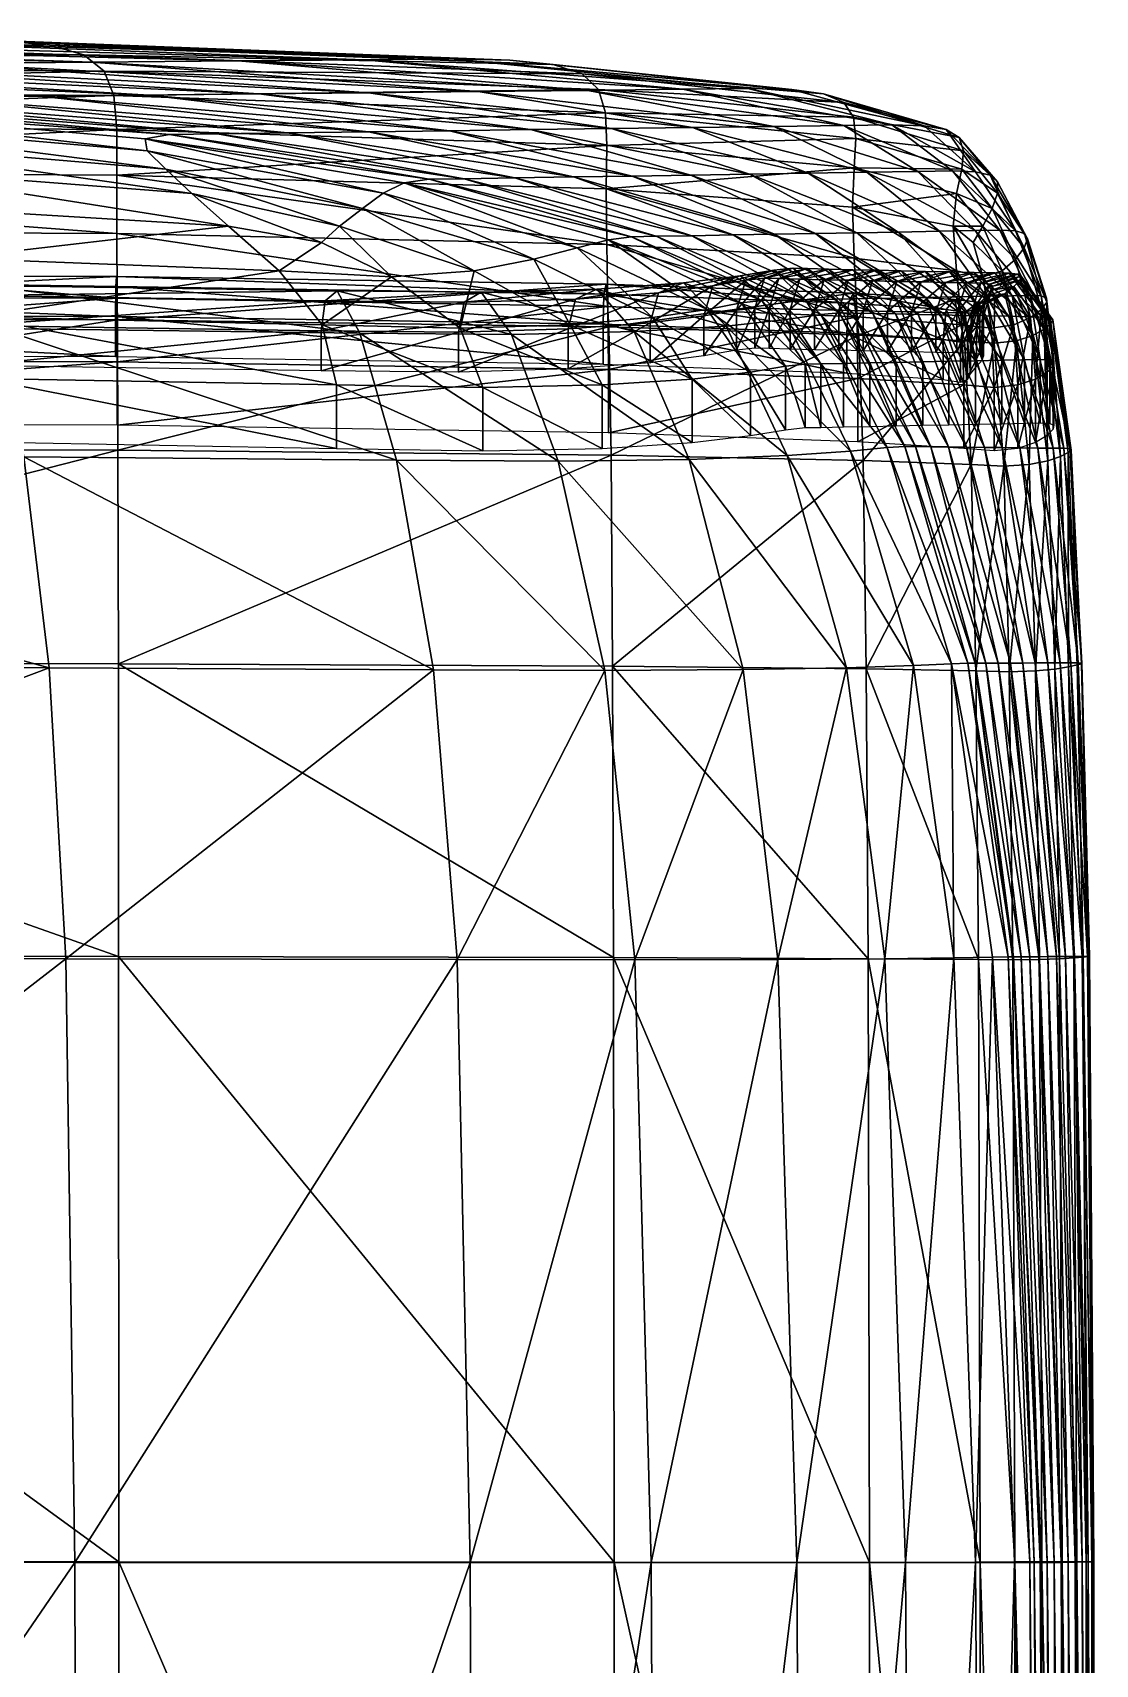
# Model space of a CAD drawing. Header units: centimetres. Extents: x -1112 to 1112, y -466 to 466.
# Drawn here: x 1089.24 to 1111.81, y 427.38 to 462.05 of the extents above; entities that cross this region are included whole.
import ezdxf

# ---------------------------------------------------------------- set-up
doc = ezdxf.new("R2010")
doc.units = ezdxf.units.CM
doc.layers.add('fabric', color=7, linetype='Continuous', true_color=0x1c59b1)
doc.layers.add('Object023', color=7, linetype='Continuous', true_color=0x873b08)

msp = doc.modelspace()

# ---------------------------------------------------------------- meshes
at = {"layer": 'fabric', "color": 34, "true_color": 0xb1581a}
mesh = msp.add_polyface(dxfattribs=at)
corners = [(1101.421, 456.704, -358.738), (1101.374, 456.492, -358.136), (1106.566, 456.302, -357.998), (1106.668, 456.514, -358.593), (1101.479, 455.797, -359.363), (1106.789, 455.624, -359.209), (1104.266, 456.884, 104.606), (1105.237, 455.952, 104.858), (1105.984, 456.062, 93.837), (1104.986, 457.005, 93.697), (1103.689, 456.672, 104.424), (1104.39, 456.793, 93.595), (1102.531, 456.52, 111.796), (1103.064, 456.732, 112.085), (1103.97, 455.815, 112.487), (1101.222, 456.602, 115.973), (1102.015, 455.697, 116.527), (1100.768, 456.39, 115.576), (1098.406, 456.321, 117.595), (1098.762, 456.534, 118.084), (1099.409, 455.635, 118.77), (1101.524, 453.074, -359.631), (1106.612, 453.157, 105.129), (1105.264, 453.062, 112.922), (1103.183, 452.982, 117.13), (1100.616, 455.753, 115.444), (1100.616, 454.903, 115.444), (1098.287, 454.834, 117.432), (1098.287, 455.684, 117.432), (1102.353, 455.882, 111.7), (1102.353, 455.032, 111.7), (1103.497, 456.034, 104.363), (1103.497, 455.184, 104.363), (1104.191, 456.155, 93.561), (1104.191, 455.306, 93.561), (1101.358, 455.854, -357.935), (1101.358, 455.005, -357.935), (1106.532, 454.814, -357.799), (1106.532, 455.664, -357.799), (1104.781, 456.83, 79.447), (1105.383, 457.042, 79.52), (1105.69, 457.035, 59.04), (1105.087, 456.823, 58.972), (1104.58, 456.192, 79.423), (1104.886, 456.185, 58.949), (1104.58, 455.342, 79.423), (1104.886, 455.335, 58.949), (1105.332, 456.175, 29.14), (1105.332, 455.325, 29.14), (1105.533, 456.813, 29.16)]
mesh.append_faces([[corners[k] for k in face] for face in [(0, 1, 2), (2, 3, 0), (4, 0, 3), (3, 5, 4), (6, 7, 8), (8, 9, 6), (10, 6, 9), (9, 11, 10), (6, 10, 12), (12, 13, 6), (7, 6, 13), (13, 14, 7), (15, 16, 14), (14, 13, 15), (17, 15, 13), (13, 12, 17), (15, 17, 18), (18, 19, 15), (16, 15, 19), (19, 20, 16), (21, 4, 5), (22, 7, 14), (23, 14, 16), (24, 16, 20), (25, 26, 27), (27, 28, 25), (17, 25, 28), (28, 18, 17), (25, 17, 12), (12, 29, 25), (26, 25, 29), (29, 30, 26), (31, 32, 30), (30, 29, 31), (10, 31, 29), (29, 12, 10), (31, 10, 11), (11, 33, 31), (32, 31, 33), (33, 34, 32), (35, 36, 37), (37, 38, 35), (1, 35, 38), (38, 2, 1), (39, 40, 41), (41, 42, 39), (40, 39, 11), (11, 9, 40), (43, 39, 42), (42, 44, 43), (45, 43, 44), (44, 46, 45), (43, 45, 34), (34, 33, 43), (39, 43, 33), (33, 11, 39), (47, 48, 46), (46, 44, 47), (49, 47, 44), (44, 42, 49)]], dxfattribs={"vtx2": -1, "color": 34})
mesh = msp.add_polyface(dxfattribs=at)
corners = [(1106.789, 455.624, -359.209), (1106.668, 456.514, -358.593), (1108.823, 456.379, -358.431), (1108.641, 456.166, -357.855), (1106.566, 456.302, -357.998), (1108.198, 456.978, -108.723), (1107.595, 456.765, -108.757), (1107.08, 456.777, -74.277), (1107.683, 456.99, -74.237), (1106.881, 452.955, -359.469), (1109.034, 455.502, -359.025), (1105.237, 455.952, 104.858), (1106.612, 453.157, 105.129), (1107.39, 453.233, 93.986), (1105.984, 456.062, 93.837), (1106.363, 456.152, -39.814), (1106.363, 455.302, -39.814), (1105.848, 455.313, -5.337), (1105.848, 456.163, -5.337), (1106.564, 456.789, -39.798), (1106.049, 456.801, -5.319), (1106.879, 456.14, -74.291), (1106.879, 455.29, -74.291), (1108.58, 455.529, -357.663), (1106.532, 455.664, -357.799), (1108.58, 454.679, -357.663), (1106.532, 454.814, -357.799), (1105.383, 457.042, 79.52), (1106.38, 456.096, 79.62), (1106.667, 456.09, 59.134), (1105.69, 457.035, 59.04), (1104.986, 457.005, 93.697), (1106.135, 457.025, 29.223), (1107.083, 456.081, 29.308), (1107.564, 456.072, -5.189), (1106.651, 457.013, -5.264), (1105.533, 456.813, 29.16), (1105.087, 456.823, 58.972), (1107.167, 457.002, -39.75), (1108.046, 456.062, -39.685), (1108.528, 456.052, -74.182), (1107.765, 453.257, 79.725), (1107.99, 453.254, 59.233), (1108.318, 453.25, 29.397), (1108.697, 453.246, -5.111), (1107.395, 456.128, -108.768), (1107.395, 455.278, -108.767), (1108.111, 456.754, -154.713), (1107.91, 456.116, -154.721), (1107.91, 455.266, -154.721), (1105.332, 456.175, 29.14), (1105.332, 455.325, 29.14)]
mesh.append_faces([[corners[k] for k in face] for face in [(0, 1, 2), (3, 2, 1), (1, 4, 3), (5, 6, 7), (7, 8, 5), (9, 0, 10), (11, 12, 13), (13, 14, 11), (15, 16, 17), (17, 18, 15), (19, 15, 18), (18, 20, 19), (15, 19, 7), (7, 21, 15), (16, 15, 21), (21, 22, 16), (23, 3, 4), (4, 24, 23), (25, 23, 24), (24, 26, 25), (27, 28, 29), (29, 30, 27), (28, 27, 31), (31, 14, 28), (32, 33, 34), (34, 35, 32), (36, 32, 35), (35, 20, 36), (32, 36, 37), (37, 30, 32), (33, 32, 30), (30, 29, 33), (38, 39, 40), (40, 8, 38), (19, 38, 8), (8, 7, 19), (38, 19, 20), (20, 35, 38), (39, 38, 35), (35, 34, 39), (28, 41, 42), (42, 29, 28), (41, 28, 14), (14, 13, 41), (33, 43, 44), (44, 34, 33), (43, 33, 29), (29, 42, 43), (45, 46, 22), (22, 21, 45), (6, 45, 21), (21, 7, 6), (45, 6, 47), (47, 48, 45), (46, 45, 48), (48, 49, 46), (50, 36, 20), (20, 18, 50), (51, 50, 18), (18, 17, 51)]], dxfattribs={"vtx2": -1, "color": 34})
mesh = msp.add_polyface(dxfattribs=at)
corners = [(1073.392, 456.922, -358.875), (1073.395, 455.994, -359.502), (1049.862, 455.994, -359.502), (1049.861, 456.922, -358.875), (1073.389, 456.71, -358.272), (1091.002, 456.655, -358.238), (1091.018, 456.868, -358.841), (1091.036, 455.945, -359.468), (1101.421, 456.704, -358.738), (1101.479, 455.797, -359.363), (1101.374, 456.492, -358.136), (1095.704, 456.563, 120.234), (1096.188, 455.663, 121.009), (1099.409, 455.635, 118.77), (1098.762, 456.534, 118.084), (1095.45, 456.351, 119.686), (1098.406, 456.321, 117.595), (1088.033, 456.462, 121.25), (1088.193, 456.674, 121.832), (1088.513, 455.765, 122.664), (1072.374, 456.848, 122.287), (1072.546, 455.923, 123.153), (1072.284, 456.636, 121.69), (1054.373, 456.79, 121.597), (1054.415, 457.002, 122.199), (1054.478, 456.063, 123.082), (1049.862, 453.21, -359.774), (1073.396, 453.21, -359.774), (1091.048, 453.176, -359.738), (1100.404, 452.941, 119.524), (1096.966, 452.962, 121.874), (1089.046, 453.035, 123.608), (1072.821, 453.146, 124.157), (1073.388, 456.072, -358.07), (1073.388, 455.222, -358.07), (1090.997, 455.168, -358.036), (1090.997, 456.018, -358.036), (1049.86, 456.71, -358.272), (1049.86, 456.072, -358.07), (1072.254, 455.998, 121.491), (1072.254, 455.148, 121.491), (1054.359, 455.302, 121.397), (1054.359, 456.152, 121.397), (1087.979, 455.824, 121.056), (1087.979, 454.974, 121.056), (1095.366, 455.714, 119.503), (1095.366, 454.864, 119.503), (1098.287, 455.684, 117.432), (1098.287, 454.834, 117.432), (1101.358, 455.854, -357.935), (1101.358, 455.005, -357.935)]
mesh.append_faces([[corners[k] for k in face] for face in [(0, 1, 2), (2, 3, 0), (4, 0, 3), (0, 4, 5), (5, 6, 0), (1, 0, 6), (6, 7, 1), (8, 9, 7), (7, 6, 8), (10, 8, 6), (6, 5, 10), (11, 12, 13), (13, 14, 11), (15, 11, 14), (14, 16, 15), (11, 15, 17), (17, 18, 11), (12, 11, 18), (18, 19, 12), (20, 21, 19), (19, 18, 20), (22, 20, 18), (18, 17, 22), (20, 22, 23), (23, 24, 20), (21, 20, 24), (24, 25, 21), (26, 2, 1), (27, 1, 7), (28, 7, 9), (29, 13, 12), (30, 12, 19), (31, 19, 21), (32, 21, 25), (33, 34, 35), (35, 36, 33), (4, 33, 36), (36, 5, 4), (33, 4, 37), (34, 33, 38), (39, 40, 41), (41, 42, 39), (22, 39, 42), (42, 23, 22), (39, 22, 17), (17, 43, 39), (40, 39, 43), (43, 44, 40), (45, 46, 44), (44, 43, 45), (15, 45, 43), (43, 17, 15), (45, 15, 16), (16, 47, 45), (46, 45, 47), (47, 48, 46), (49, 10, 5), (5, 36, 49), (50, 49, 36), (36, 35, 50)]], dxfattribs={"vtx2": -1, "color": 34})
mesh = msp.add_polyface(dxfattribs=at)
corners = [(1108.823, 456.379, -358.431), (1109.034, 455.502, -359.025), (1106.789, 455.624, -359.209), (1108.641, 456.166, -357.855), (1109.048, 456.113, -357.731), (1109.34, 456.325, -358.257), (1109.666, 455.453, -358.799), (1109.239, 456.168, -357.647), (1108.198, 456.978, -108.723), (1109.009, 456.042, -108.678), (1109.491, 456.032, -154.652), (1108.714, 456.966, -154.686), (1107.595, 456.765, -108.757), (1108.111, 456.754, -154.713), (1107.683, 456.99, -74.237), (1108.528, 456.052, -74.182), (1109.177, 452.87, -359.273), (1109.833, 453.232, -108.633), (1109.455, 453.237, -74.126), (1109.36, 455.219, -333.742), (1109.36, 456.069, -333.743), (1109.436, 456.025, -343.901), (1109.291, 455.804, -354.828), (1109.291, 454.954, -354.828), (1109.41, 455.091, -350.77), (1109.41, 455.941, -350.77), (1109.489, 456.441, -354.883), (1109.342, 456.291, -356.924), (1109.159, 455.653, -356.823), (1109.159, 454.803, -356.823), (1109.095, 455.53, -357.504), (1109.095, 454.68, -357.503), (1108.951, 455.475, -357.555), (1108.951, 454.625, -357.555), (1108.58, 455.529, -357.663), (1108.58, 454.679, -357.663), (1109.23, 456.954, -223.603), (1108.627, 456.742, -223.622), (1109.972, 456.022, -223.579), (1109.676, 456.944, -287.851), (1109.073, 456.732, -287.864), (1108.046, 456.062, -39.685), (1109.076, 453.241, -39.618), (1107.564, 456.072, -5.189), (1108.697, 453.246, -5.111), (1109.178, 456.087, -319.819), (1109.178, 455.237, -319.819), (1108.872, 455.244, -287.868), (1108.871, 456.094, -287.868), (1109.379, 456.725, -319.816), (1109.562, 456.706, -333.742), (1108.426, 456.104, -223.629), (1108.426, 455.255, -223.628), (1107.91, 455.266, -154.721), (1107.91, 456.116, -154.721)]
mesh.append_faces([[corners[k] for k in face] for face in [(0, 1, 2), (0, 3, 4), (4, 5, 0), (1, 0, 5), (5, 6, 1), (5, 4, 7), (8, 9, 10), (10, 11, 8), (12, 8, 11), (11, 13, 12), (9, 8, 14), (14, 15, 9), (16, 1, 6), (17, 9, 15), (15, 18, 17), (19, 20, 21), (22, 23, 24), (24, 25, 22), (22, 26, 27), (27, 28, 22), (23, 22, 28), (28, 29, 23), (30, 31, 29), (29, 28, 30), (7, 30, 28), (28, 27, 7), (30, 7, 4), (4, 32, 30), (31, 30, 32), (32, 33, 31), (34, 35, 33), (33, 32, 34), (3, 34, 32), (32, 4, 3), (36, 37, 13), (13, 11, 36), (38, 36, 11), (11, 10, 38), (37, 36, 39), (39, 40, 37), (41, 42, 18), (18, 15, 41), (42, 41, 43), (43, 44, 42), (45, 46, 47), (47, 48, 45), (49, 45, 48), (48, 40, 49), (45, 49, 50), (50, 20, 45), (46, 45, 20), (20, 19, 46), (51, 52, 53), (53, 54, 51), (37, 51, 54), (54, 13, 37), (51, 37, 40), (40, 48, 51), (52, 51, 48), (48, 47, 52)]], dxfattribs={"vtx2": -1, "color": 34})
mesh = msp.add_polyface(dxfattribs=at)
corners = [(1109.669, 456.38, -358.077), (1110.14, 455.503, -358.519), (1109.666, 455.453, -358.799), (1109.34, 456.325, -358.257), (1109.239, 456.168, -357.647), (1109.342, 456.291, -356.924), (1109.891, 456.503, -357.228), (1110.485, 455.615, -357.541), (1110.083, 456.654, -355.047), (1110.728, 455.751, -355.217), (1109.489, 456.441, -354.883), (1109.611, 456.579, -350.788), (1110.212, 456.791, -350.839), (1110.869, 455.875, -350.894), (1110.24, 456.875, -343.91), (1110.908, 455.951, -343.917), (1109.637, 456.663, -343.903), (1109.562, 456.706, -333.742), (1110.165, 456.919, -333.739), (1110.844, 455.991, -333.735), (1109.867, 452.836, -359.022), (1110.404, 452.871, -358.701), (1110.802, 452.948, -357.67), (1111.076, 453.042, -355.289), (1111.238, 453.128, -350.92), (1111.302, 453.18, -343.922), (1111.27, 453.207, -333.734), (1109.009, 456.042, -108.678), (1109.833, 453.232, -108.633), (1110.212, 453.228, -154.618), (1109.491, 456.032, -154.652), (1109.436, 456.025, -343.901), (1109.436, 455.175, -343.901), (1109.36, 455.219, -333.742), (1109.36, 456.069, -333.743), (1109.41, 455.941, -350.77), (1109.41, 455.091, -350.77), (1109.291, 455.804, -354.828), (1109.982, 456.937, -319.808), (1109.379, 456.725, -319.816), (1109.073, 456.732, -287.864), (1109.676, 456.944, -287.851), (1110.675, 456.007, -319.798), (1110.389, 456.013, -287.835), (1109.23, 456.954, -223.603), (1109.972, 456.022, -223.579), (1111.144, 453.217, -319.791), (1110.919, 453.22, -287.822), (1110.591, 453.223, -223.556)]
mesh.append_faces([[corners[k] for k in face] for face in [(0, 1, 2), (2, 3, 0), (4, 0, 3), (0, 4, 5), (5, 6, 0), (1, 0, 6), (6, 7, 1), (8, 9, 7), (7, 6, 8), (10, 8, 6), (6, 5, 10), (8, 10, 11), (11, 12, 8), (9, 8, 12), (12, 13, 9), (14, 15, 13), (13, 12, 14), (16, 14, 12), (12, 11, 16), (14, 16, 17), (17, 18, 14), (15, 14, 18), (18, 19, 15), (20, 2, 1), (21, 1, 7), (22, 7, 9), (23, 9, 13), (13, 24, 23), (15, 25, 24), (24, 13, 15), (25, 15, 19), (19, 26, 25), (27, 28, 29), (29, 30, 27), (31, 32, 33), (16, 31, 34), (34, 17, 16), (31, 16, 11), (11, 35, 31), (32, 31, 35), (35, 36, 32), (10, 37, 35), (35, 11, 10), (38, 39, 40), (40, 41, 38), (42, 38, 41), (41, 43, 42), (38, 42, 19), (19, 18, 38), (39, 38, 18), (18, 17, 39), (44, 45, 43), (43, 41, 44), (46, 42, 43), (43, 47, 46), (42, 46, 26), (26, 19, 42), (48, 45, 30), (30, 29, 48), (45, 48, 47), (47, 43, 45)]], dxfattribs={"vtx2": -1, "color": 34})
mesh = msp.add_polyface(dxfattribs=at)
corners = [(1073.396, 442.422, -359.907), (1091.062, 442.415, -359.869), (1091.065, 429.555, -359.898), (1073.396, 429.557, -359.936), (1049.862, 442.422, -359.907), (1049.862, 429.557, -359.936), (1049.862, 448.657, -359.855), (1073.396, 448.657, -359.855), (1091.057, 448.64, -359.818), (1101.579, 442.395, -359.756), (1101.591, 429.55, -359.783), (1101.557, 448.589, -359.706), (1073.277, 442.395, 125.658), (1054.667, 442.415, 125.694), (1054.692, 429.555, 126.028), (1073.375, 429.55, 125.978), (1089.939, 442.371, 125.005), (1090.13, 429.544, 125.303), (1089.589, 448.549, 124.457), (1073.098, 448.607, 125.07), (1054.623, 448.657, 125.079), (1098.257, 442.354, 123.143), (1097.751, 448.51, 122.645), (1098.532, 429.54, 123.413), (1073.396, 453.21, -359.774), (1049.862, 453.21, -359.774), (1073.395, 455.994, -359.502), (1091.036, 455.945, -359.468), (1091.048, 453.176, -359.738), (1101.524, 453.074, -359.631), (1101.479, 455.797, -359.363), (1096.966, 452.962, 121.874), (1101.395, 448.496, 120.194), (1096.188, 455.663, 121.009), (1100.404, 452.941, 119.524), (1088.513, 455.765, 122.664), (1089.046, 453.035, 123.608), (1072.821, 453.146, 124.157), (1072.546, 455.923, 123.153), (1054.478, 456.063, 123.082), (1054.553, 453.243, 124.125), (1073.396, 405.113, -359.946), (1049.862, 405.113, -359.946), (1091.066, 405.113, -359.907), (1101.595, 405.113, -359.792), (1101.595, 324.235, -359.792), (1098.623, 405.113, 123.503), (1090.193, 405.113, 125.403), (1090.134, 326.854, 125.323), (1073.407, 405.113, 126.084), (1054.7, 405.113, 126.139), (1054.706, 331.138, 125.994), (1073.407, 330.926, 125.937)]
mesh.append_faces([[corners[k] for k in face] for face in [(0, 1, 2), (2, 3, 0), (4, 0, 3), (3, 5, 4), (0, 4, 6), (6, 7, 0), (1, 0, 7), (7, 8, 1), (1, 9, 10), (10, 2, 1), (9, 1, 8), (8, 11, 9), (12, 13, 14), (14, 15, 12), (16, 12, 15), (15, 17, 16), (12, 16, 18), (18, 19, 12), (13, 12, 19), (19, 20, 13), (16, 21, 22), (22, 18, 16), (21, 16, 17), (17, 23, 21), (24, 7, 6), (6, 25, 24), (26, 24, 25), (27, 28, 24), (7, 24, 28), (28, 8, 7), (29, 11, 8), (8, 28, 29), (30, 29, 28), (31, 22, 32), (33, 31, 34), (35, 36, 31), (22, 31, 36), (36, 18, 22), (37, 19, 18), (18, 36, 37), (38, 37, 36), (39, 40, 37), (19, 37, 40), (40, 20, 19), (41, 42, 5), (5, 3, 41), (43, 41, 3), (3, 2, 43), (43, 44, 45), (44, 43, 2), (2, 10, 44), (46, 47, 48), (47, 46, 23), (23, 17, 47), (49, 50, 51), (47, 49, 52), (49, 47, 17), (17, 15, 49), (50, 49, 15), (15, 14, 50)]], dxfattribs={"vtx2": -1, "color": 34})
mesh = msp.add_polyface(dxfattribs=at)
corners = [(1106.789, 455.624, -359.209), (1106.881, 452.955, -359.469), (1101.524, 453.074, -359.631), (1101.557, 448.589, -359.706), (1106.946, 448.529, -359.54), (1109.177, 452.87, -359.273), (1109.271, 448.487, -359.336), (1109.034, 455.502, -359.025), (1109.666, 455.453, -358.799), (1109.867, 452.836, -359.022), (1109.985, 448.47, -359.077), (1110.404, 452.871, -358.701), (1110.541, 448.487, -358.745), (1110.14, 455.503, -358.519), (1110.485, 455.615, -357.541), (1110.802, 452.948, -357.67), (1110.955, 448.525, -357.701), (1111.076, 453.042, -355.289), (1111.246, 448.572, -355.308), (1110.728, 455.751, -355.217), (1111.238, 453.128, -350.92), (1111.428, 448.615, -350.929), (1111.302, 453.18, -343.922), (1111.521, 448.641, -343.926), (1111.27, 453.207, -333.734), (1111.526, 448.654, -333.734), (1109.833, 453.232, -108.633), (1110.538, 448.656, -108.595), (1110.801, 448.656, -154.589), (1110.212, 453.228, -154.618), (1109.455, 453.237, -74.126), (1110.275, 448.655, -74.078), (1106.612, 453.157, 105.129), (1107.949, 448.601, 105.367), (1108.754, 448.639, 94.116), (1107.39, 453.233, 93.986), (1103.97, 455.815, 112.487), (1105.264, 453.062, 112.922), (1106.527, 448.554, 113.304), (1103.183, 452.982, 117.13), (1104.332, 448.515, 117.663), (1102.015, 455.697, 116.527), (1099.409, 455.635, 118.77), (1100.404, 452.941, 119.524), (1101.395, 448.496, 120.194), (1096.966, 452.962, 121.874), (1107.765, 453.257, 79.725), (1109.103, 448.652, 79.816), (1109.26, 448.653, 59.318), (1107.99, 453.254, 59.233), (1108.318, 453.25, 29.397), (1109.487, 448.653, 29.474), (1109.75, 448.654, -5.043), (1108.697, 453.246, -5.111), (1109.076, 453.241, -39.618), (1110.012, 448.654, -39.561), (1111.447, 448.658, -319.786), (1111.144, 453.217, -319.791), (1110.919, 453.22, -287.822), (1111.291, 448.657, -287.812), (1111.064, 448.657, -223.537), (1110.591, 453.223, -223.556)]
mesh.append_faces([[corners[k] for k in face] for face in [(0, 1, 2), (3, 2, 1), (1, 4, 3), (5, 6, 4), (4, 1, 5), (7, 5, 1), (8, 9, 5), (6, 5, 9), (9, 10, 6), (11, 12, 10), (10, 9, 11), (13, 11, 9), (14, 15, 11), (12, 11, 15), (15, 16, 12), (17, 18, 16), (16, 15, 17), (19, 17, 15), (18, 17, 20), (20, 21, 18), (22, 23, 21), (21, 20, 22), (23, 22, 24), (24, 25, 23), (26, 27, 28), (28, 29, 26), (27, 26, 30), (30, 31, 27), (32, 33, 34), (34, 35, 32), (36, 37, 32), (33, 32, 37), (37, 38, 33), (39, 40, 38), (38, 37, 39), (41, 39, 37), (42, 43, 39), (40, 39, 43), (43, 44, 40), (44, 43, 45), (46, 47, 48), (48, 49, 46), (47, 46, 35), (35, 34, 47), (50, 51, 52), (52, 53, 50), (51, 50, 49), (49, 48, 51), (54, 55, 31), (31, 30, 54), (55, 54, 53), (53, 52, 55), (56, 57, 58), (58, 59, 56), (57, 56, 25), (25, 24, 57), (60, 61, 29), (29, 28, 60), (61, 60, 59), (59, 58, 61)]], dxfattribs={"vtx2": -1, "color": 34})
mesh = msp.add_polyface(dxfattribs=at)
corners = [(1111.385, 429.556, -154.561), (1111.18, 442.418, -154.571), (1110.991, 442.416, -108.571), (1110.538, 448.656, -108.595), (1110.801, 448.656, -154.589), (1110.275, 448.655, -74.078), (1110.802, 442.415, -74.047), (1111.236, 429.555, -108.558), (1105.07, 442.354, 118.006), (1107.338, 442.369, 113.55), (1106.527, 448.554, 113.304), (1104.332, 448.515, 117.663), (1102.033, 442.347, 120.625), (1101.395, 448.496, 120.194), (1108.806, 442.388, 105.519), (1109.628, 442.403, 94.199), (1108.754, 448.639, 94.116), (1107.949, 448.601, 105.367), (1111.663, 442.415, -343.929), (1111.692, 442.42, -333.734), (1111.783, 429.556, -333.734), (1111.553, 442.405, -350.935), (1111.428, 448.615, -350.929), (1111.521, 448.641, -343.926), (1111.526, 448.654, -333.734), (1110.63, 442.354, -358.773), (1110.062, 442.347, -359.113), (1109.985, 448.47, -359.077), (1110.541, 448.487, -358.745), (1111.055, 442.369, -357.721), (1110.955, 448.525, -357.701), (1111.356, 442.388, -355.321), (1111.246, 448.572, -355.308), (1109.332, 442.354, -359.378), (1106.989, 442.371, -359.586), (1106.946, 448.529, -359.54), (1109.271, 448.487, -359.336), (1101.579, 442.395, -359.756), (1101.557, 448.589, -359.706), (1098.257, 442.354, 123.143), (1097.751, 448.51, 122.645), (1109.103, 448.652, 79.816), (1109.96, 442.409, 79.874), (1110.072, 442.41, 59.372), (1109.26, 448.653, 59.318), (1109.487, 448.653, 29.474), (1110.235, 442.411, 29.523), (1110.424, 442.412, -5), (1109.75, 448.654, -5.043), (1111.087, 429.555, -74.031), (1110.613, 442.414, -39.524), (1110.012, 448.654, -39.561), (1111.644, 442.421, -319.783), (1111.447, 448.658, -319.786), (1111.291, 448.657, -287.812), (1111.532, 442.42, -287.805), (1111.751, 429.557, -319.782), (1111.369, 442.419, -223.525), (1111.064, 448.657, -223.537), (1111.534, 429.556, -223.519), (1111.663, 429.556, -287.802)]
mesh.append_faces([[corners[k] for k in face] for face in [(0, 1, 2), (3, 2, 1), (1, 4, 3), (2, 3, 5), (5, 6, 2), (7, 2, 6), (8, 9, 10), (10, 11, 8), (12, 8, 11), (11, 13, 12), (14, 15, 16), (16, 17, 14), (9, 14, 17), (17, 10, 9), (18, 19, 20), (18, 21, 22), (22, 23, 18), (19, 18, 23), (23, 24, 19), (25, 26, 27), (27, 28, 25), (29, 25, 28), (28, 30, 29), (31, 29, 30), (30, 32, 31), (21, 31, 32), (32, 22, 21), (33, 34, 35), (35, 36, 33), (26, 33, 36), (36, 27, 26), (34, 37, 38), (38, 35, 34), (39, 12, 13), (13, 40, 39), (41, 42, 43), (43, 44, 41), (42, 41, 16), (16, 15, 42), (45, 46, 47), (47, 48, 45), (46, 45, 44), (44, 43, 46), (49, 6, 50), (51, 50, 6), (6, 5, 51), (50, 51, 48), (48, 47, 50), (52, 53, 54), (54, 55, 52), (56, 52, 55), (20, 19, 52), (53, 52, 19), (19, 24, 53), (57, 58, 4), (4, 1, 57), (59, 57, 1), (60, 55, 57), (58, 57, 55), (55, 54, 58)]], dxfattribs={"vtx2": -1, "color": 34})
mesh = msp.add_polyface(dxfattribs=at)
corners = [(1110.991, 442.416, -108.571), (1111.236, 429.555, -108.558), (1111.385, 429.556, -154.561), (1110.802, 442.415, -74.047), (1111.087, 429.555, -74.031), (1105.07, 442.354, 118.006), (1102.033, 442.347, 120.625), (1102.379, 429.538, 120.859), (1105.47, 429.54, 118.192), (1107.338, 442.369, 113.55), (1107.777, 429.544, 113.682), (1108.806, 442.388, 105.519), (1109.269, 429.548, 105.601), (1109.628, 442.403, 94.199), (1110.099, 429.552, 94.244), (1111.783, 429.556, -333.734), (1111.741, 429.555, -343.93), (1111.663, 442.415, -343.929), (1111.553, 442.405, -350.935), (1111.621, 429.552, -350.939), (1110.63, 442.354, -358.773), (1111.055, 442.369, -357.721), (1111.11, 429.543, -357.732), (1110.679, 429.54, -358.789), (1110.062, 442.347, -359.113), (1110.105, 429.538, -359.133), (1111.356, 442.388, -355.321), (1111.417, 429.548, -355.328), (1109.332, 442.354, -359.378), (1109.366, 429.54, -359.401), (1106.989, 442.371, -359.586), (1107.012, 429.544, -359.611), (1101.579, 442.395, -359.756), (1101.591, 429.55, -359.783), (1098.257, 442.354, 123.143), (1098.532, 429.54, 123.413), (1109.423, 405.113, 105.629), (1111.767, 405.113, -343.931), (1111.813, 405.113, -333.734), (1111.046, 405.113, -39.497), (1110.938, 429.555, -39.504), (1110.789, 429.554, -4.977), (1111.182, 405.113, -74.025), (1111.644, 405.113, -350.94), (1109.96, 442.409, 79.874), (1110.422, 429.553, 79.905), (1110.51, 429.554, 59.402), (1110.072, 442.41, 59.372), (1110.235, 442.411, 29.523), (1110.639, 429.554, 29.549), (1110.424, 442.412, -5), (1110.613, 442.414, -39.524), (1111.532, 442.42, -287.805), (1111.663, 429.556, -287.802), (1111.751, 429.557, -319.782), (1111.644, 442.421, -319.783), (1111.18, 442.418, -154.571), (1111.534, 429.556, -223.519), (1111.369, 442.419, -223.525), (1111.787, 405.113, -319.781), (1111.589, 405.113, -223.516), (1111.707, 405.113, -287.8), (1111.317, 405.113, -108.553), (1111.453, 405.113, -154.558), (1110.657, 405.113, 59.412), (1110.576, 405.113, 79.916), (1110.91, 405.113, -4.97), (1110.774, 405.113, 29.558)]
mesh.append_faces([[corners[k] for k in face] for face in [(0, 1, 2), (3, 4, 1), (5, 6, 7), (7, 8, 5), (9, 5, 8), (8, 10, 9), (11, 9, 10), (10, 12, 11), (13, 11, 12), (12, 14, 13), (15, 16, 17), (18, 17, 16), (16, 19, 18), (20, 21, 22), (22, 23, 20), (24, 20, 23), (23, 25, 24), (26, 18, 19), (19, 27, 26), (21, 26, 27), (27, 22, 21), (28, 24, 25), (25, 29, 28), (30, 28, 29), (29, 31, 30), (32, 30, 31), (31, 33, 32), (6, 34, 35), (35, 7, 6), (14, 12, 36), (19, 16, 37), (16, 15, 38), (39, 40, 41), (42, 4, 40), (27, 19, 43), (44, 45, 46), (46, 47, 44), (45, 44, 13), (13, 14, 45), (48, 49, 41), (41, 50, 48), (49, 48, 47), (47, 46, 49), (51, 40, 4), (40, 51, 50), (50, 41, 40), (52, 53, 54), (55, 54, 15), (56, 2, 57), (58, 57, 53), (59, 54, 53), (38, 15, 54), (60, 57, 2), (61, 53, 57), (62, 1, 4), (63, 2, 1), (64, 46, 45), (65, 45, 14), (66, 41, 49), (67, 49, 46)]], dxfattribs={"vtx2": -1, "color": 34})
mesh = msp.add_polyface(dxfattribs=at)
corners = [(1107.923, 405.113, 113.727), (1105.604, 405.113, 118.253), (1105.604, 324.235, 118.253), (1107.777, 429.544, 113.682), (1105.47, 429.54, 118.192), (1102.495, 405.113, 120.937), (1102.379, 429.538, 120.859), (1109.423, 405.113, 105.629), (1107.923, 324.235, 113.727), (1110.257, 405.113, 94.259), (1109.423, 324.235, 105.629), (1110.099, 429.552, 94.244), (1109.269, 429.548, 105.601), (1111.767, 405.113, -343.931), (1111.813, 405.113, -333.734), (1111.813, 324.235, -333.734), (1111.644, 405.113, -350.94), (1111.767, 324.235, -343.931), (1111.621, 429.552, -350.939), (1111.741, 429.555, -343.93), (1109.377, 405.113, -359.408), (1110.119, 405.113, -359.14), (1110.119, 324.235, -359.14), (1107.02, 405.113, -359.619), (1109.377, 324.235, -359.408), (1107.012, 429.544, -359.611), (1109.366, 429.54, -359.401), (1110.105, 429.538, -359.133), (1101.595, 405.113, -359.792), (1107.02, 324.235, -359.619), (1101.591, 429.55, -359.783), (1110.789, 429.554, -4.977), (1110.91, 405.113, -4.97), (1111.046, 405.113, -39.497), (1111.046, 324.235, -39.497), (1111.182, 324.235, -74.025), (1111.182, 405.113, -74.025), (1110.938, 429.555, -39.504), (1110.696, 405.113, -358.794), (1111.129, 405.113, -357.736), (1111.129, 324.235, -357.736), (1110.696, 324.235, -358.794), (1110.679, 429.54, -358.789), (1111.11, 429.543, -357.732), (1111.438, 405.113, -355.33), (1111.644, 324.235, -350.94), (1111.438, 324.235, -355.33), (1111.417, 429.548, -355.328), (1098.623, 405.113, 123.503), (1098.532, 429.54, 123.413), (1111.663, 429.556, -287.802), (1111.707, 405.113, -287.8), (1111.787, 405.113, -319.781), (1111.787, 324.235, -319.781), (1111.751, 429.557, -319.782), (1111.385, 429.556, -154.561), (1111.453, 405.113, -154.558), (1111.589, 405.113, -223.516), (1111.589, 324.235, -223.516), (1111.707, 324.235, -287.8), (1111.534, 429.556, -223.519), (1111.087, 429.555, -74.031), (1111.317, 405.113, -108.553), (1111.317, 324.235, -108.553), (1111.453, 324.235, -154.558), (1111.236, 429.555, -108.558), (1110.656, 324.235, 59.412), (1110.657, 405.113, 59.412), (1110.576, 405.113, 79.916), (1110.422, 429.553, 79.905), (1110.576, 324.235, 79.916), (1110.91, 324.235, -4.97), (1110.774, 405.113, 29.558), (1110.639, 429.554, 29.549), (1110.51, 429.554, 59.402), (1110.774, 324.235, 29.558)]
mesh.append_faces([[corners[k] for k in face] for face in [(0, 1, 2), (1, 0, 3), (3, 4, 1), (5, 1, 4), (4, 6, 5), (7, 0, 8), (9, 7, 10), (7, 9, 11), (0, 7, 12), (12, 3, 0), (13, 14, 15), (16, 13, 17), (13, 16, 18), (14, 13, 19), (20, 21, 22), (23, 20, 24), (20, 23, 25), (25, 26, 20), (21, 20, 26), (26, 27, 21), (28, 23, 29), (23, 28, 30), (30, 25, 23), (31, 32, 33), (34, 33, 32), (35, 36, 33), (37, 33, 36), (38, 39, 40), (21, 38, 41), (38, 21, 27), (27, 42, 38), (39, 38, 42), (42, 43, 39), (44, 16, 45), (39, 44, 46), (44, 39, 43), (43, 47, 44), (16, 44, 47), (48, 5, 6), (6, 49, 48), (50, 51, 52), (53, 52, 51), (15, 14, 52), (54, 52, 14), (55, 56, 57), (58, 57, 56), (59, 51, 57), (60, 57, 51), (61, 36, 62), (63, 62, 36), (64, 56, 62), (65, 62, 56), (66, 67, 68), (69, 68, 67), (11, 9, 68), (70, 68, 9), (71, 32, 72), (73, 72, 32), (74, 67, 72), (75, 72, 67)]], dxfattribs={"vtx2": -1, "color": 34})
at = {"layer": 'Object023', "color": 34, "true_color": 0xb1581a}
mesh = msp.add_polyface(dxfattribs=at)
corners = [(1073.396, 460.101, -358.794), (1073.332, 460.837, -357.736), (1090.962, 460.714, -357.721), (1073.396, 459.12, -359.14), (1091.026, 459.99, -358.773), (1073.139, 461.363, -355.33), (1072.754, 461.713, -350.94), (1090.323, 461.578, -350.935), (1090.753, 461.232, -355.321), (1089.597, 461.785, -343.929), (1072.112, 461.923, -343.931), (1071.18, 462.025, -333.734), (1067.87, 461.757, -39.524), (1081.19, 461.344, -39.603), (1084.292, 461.371, -74.113), (1070.894, 459.654, 113.455), (1071.675, 458.733, 117.186), (1086.722, 458.341, 117.34), (1085.551, 459.175, 114.128), (1070.066, 460.346, 108.408), (1084.336, 459.8, 109.531), (1083.393, 460.255, 102.78), (1069.49, 460.841, 101.519), (1083.055, 460.536, 93.013), (1069.507, 461.142, 91.939), (1091.032, 456.411, -359.548), (1073.396, 456.471, -359.581), (1073.396, 457.859, -359.408), (1091.026, 457.782, -359.378), (1087.532, 457.257, 119.936), (1072.108, 457.551, 120.127), (1072.303, 456.23, 122.037), (1088.004, 456.014, 121.651), (1073.396, 455.109, -359.639), (1073.396, 453.761, -359.639), (1091.034, 455.055, -359.604), (1072.368, 454.891, 122.673), (1072.368, 453.543, 122.673), (1088.161, 453.352, 122.223), (1088.161, 454.7, 122.223), (1068.096, 462.034, -287.8), (1085.013, 461.894, -287.805), (1087.105, 461.911, -319.783), (1069.927, 462.051, -319.781), (1088.536, 461.886, -333.734), (1065.43, 462.009, -223.516), (1081.966, 461.87, -223.525), (1087.394, 461.398, -108.623), (1074.918, 461.813, -108.571), (1071.394, 461.785, -74.047), (1090.496, 461.424, -154.61), (1078.442, 461.841, -154.571), (1070.461, 461.251, 78.818), (1083.654, 460.637, 79.369), (1085.038, 460.652, 59.06), (1072.304, 461.267, 59.022), (1089.383, 460.699, -5.201), (1078.088, 461.317, -5.093), (1074.986, 461.29, 29.417), (1087.053, 460.674, 29.293)]
mesh.append_faces([[corners[k] for k in face] for face in [(0, 1, 2), (3, 0, 4), (5, 6, 7), (1, 5, 8), (9, 10, 11), (7, 6, 10), (12, 13, 14), (15, 16, 17), (17, 18, 15), (19, 15, 18), (18, 20, 19), (20, 21, 22), (21, 23, 24), (25, 26, 27), (28, 27, 3), (29, 30, 31), (31, 32, 29), (30, 29, 17), (17, 16, 30), (33, 26, 25), (34, 33, 35), (36, 37, 38), (31, 36, 39), (39, 32, 31), (40, 41, 42), (43, 42, 44), (44, 11, 43), (45, 46, 41), (47, 48, 49), (49, 14, 47), (50, 51, 48), (52, 53, 54), (54, 55, 52), (24, 23, 53), (56, 57, 58), (59, 58, 55), (55, 54, 59)]], dxfattribs={"vtx2": -1, "color": 34})
mesh = msp.add_polyface(dxfattribs=at)
corners = [(1090.962, 460.714, -357.721), (1091.026, 459.99, -358.773), (1073.396, 460.101, -358.794), (1091.022, 459.024, -359.113), (1073.396, 459.12, -359.14), (1090.323, 461.578, -350.935), (1090.753, 461.232, -355.321), (1073.139, 461.363, -355.33), (1073.332, 460.837, -357.736), (1071.18, 462.025, -333.734), (1088.536, 461.886, -333.734), (1089.597, 461.785, -343.929), (1072.112, 461.923, -343.931), (1091.713, 460.724, -39.696), (1081.19, 461.344, -39.603), (1078.088, 461.317, -5.093), (1089.383, 460.699, -5.201), (1094.043, 460.749, -74.19), (1084.292, 461.371, -74.113), (1092.619, 458.635, 114.461), (1092.064, 459.147, 110.518), (1084.336, 459.8, 109.531), (1085.551, 459.175, 114.128), (1093.4, 457.938, 116.78), (1086.722, 458.341, 117.34), (1091.668, 459.542, 103.645), (1091.628, 459.796, 93.439), (1083.055, 460.536, 93.013), (1083.393, 460.255, 102.78), (1073.396, 457.859, -359.408), (1091.026, 457.782, -359.378), (1091.032, 456.411, -359.548), (1087.532, 457.257, 119.936), (1094.473, 456.988, 118.779), (1088.004, 456.014, 121.651), (1091.034, 455.055, -359.604), (1073.396, 455.109, -359.639), (1091.034, 453.706, -359.604), (1073.396, 453.761, -359.639), (1088.161, 453.352, 122.223), (1088.161, 454.7, 122.223), (1072.368, 454.891, 122.673), (1083.654, 460.637, 79.369), (1092.141, 459.888, 79.497), (1093.163, 459.902, 59.02), (1085.038, 460.652, 59.06), (1094.651, 459.921, 29.205), (1087.053, 460.674, 29.293), (1098.123, 461.491, -319.79), (1087.105, 461.911, -319.783), (1085.013, 461.894, -287.805), (1093.598, 461.451, -223.551), (1081.966, 461.87, -223.525), (1078.442, 461.841, -154.571), (1090.496, 461.424, -154.61), (1096.28, 461.475, -287.819), (1096.374, 460.774, -108.684), (1087.394, 461.398, -108.623), (1074.918, 461.813, -108.571), (1074.986, 461.29, 29.417)]
mesh.append_faces([[corners[k] for k in face] for face in [(0, 1, 2), (1, 3, 4), (5, 6, 7), (6, 0, 8), (9, 10, 11), (12, 11, 5), (13, 14, 15), (15, 16, 13), (14, 13, 17), (17, 18, 14), (19, 20, 21), (21, 22, 19), (23, 19, 22), (22, 24, 23), (25, 26, 27), (27, 28, 25), (20, 25, 28), (28, 21, 20), (29, 30, 31), (4, 3, 30), (23, 24, 32), (33, 32, 34), (31, 35, 36), (35, 37, 38), (39, 40, 41), (42, 43, 44), (44, 45, 42), (43, 42, 27), (27, 26, 43), (46, 47, 45), (48, 49, 50), (51, 52, 53), (53, 54, 51), (55, 50, 52), (56, 57, 18), (58, 57, 54), (59, 47, 16)]], dxfattribs={"vtx2": -1, "color": 34})
mesh = msp.add_polyface(dxfattribs=at)
corners = [(1098.094, 459.967, -39.762), (1091.713, 460.724, -39.696), (1089.383, 460.699, -5.201), (1096.373, 459.944, -5.278), (1092.619, 458.635, 114.461), (1093.4, 457.938, 116.78), (1095.372, 457.592, 116.233), (1095.755, 457.938, 114.79), (1092.064, 459.147, 110.518), (1096.247, 458.316, 111.316), (1091.668, 459.542, 103.645), (1096.683, 458.636, 104.2), (1091.628, 459.796, 93.439), (1091.022, 459.024, -359.113), (1091.026, 459.99, -358.773), (1101.435, 459.654, -358.71), (1090.962, 460.714, -357.721), (1101.407, 460.346, -357.676), (1090.753, 461.232, -355.321), (1101.259, 460.841, -355.293), (1090.323, 461.578, -350.935), (1100.914, 461.172, -350.921), (1089.597, 461.785, -343.929), (1100.298, 461.371, -343.923), (1088.536, 461.886, -333.734), (1099.377, 461.467, -333.734), (1101.459, 456.23, -359.448), (1091.032, 456.411, -359.548), (1091.026, 457.782, -359.378), (1101.435, 457.551, -359.286), (1094.473, 456.988, 118.779), (1087.532, 457.257, 119.936), (1088.004, 456.014, 121.651), (1095.387, 455.844, 120.159), (1091.034, 453.706, -359.604), (1091.034, 455.055, -359.604), (1101.467, 454.891, -359.502), (1095.692, 454.564, 120.619), (1088.161, 454.7, 122.223), (1095.692, 453.216, 120.619), (1088.161, 453.352, 122.223), (1098.403, 458.947, 58.98), (1093.163, 459.902, 59.02), (1092.141, 459.888, 79.497), (1097.662, 458.936, 79.456), (1087.053, 460.674, 29.293), (1094.651, 459.921, 29.205), (1085.038, 460.652, 59.06), (1085.013, 461.894, -287.805), (1096.28, 461.475, -287.819), (1098.123, 461.491, -319.79), (1087.105, 461.911, -319.783), (1081.966, 461.87, -223.525), (1093.598, 461.451, -223.551), (1084.292, 461.371, -74.113), (1094.043, 460.749, -74.19), (1096.374, 460.774, -108.684), (1087.394, 461.398, -108.623), (1098.704, 460.799, -154.656), (1090.496, 461.424, -154.61)]
mesh.append_faces([[corners[k] for k in face] for face in [(0, 1, 2), (2, 3, 0), (4, 5, 6), (6, 7, 4), (8, 4, 7), (7, 9, 8), (10, 8, 9), (9, 11, 10), (12, 10, 11), (13, 14, 15), (14, 16, 17), (16, 18, 19), (18, 20, 21), (20, 22, 23), (22, 24, 25), (26, 27, 28), (29, 28, 13), (6, 5, 30), (31, 30, 5), (32, 33, 30), (34, 35, 36), (35, 27, 26), (37, 33, 32), (32, 38, 37), (39, 37, 38), (38, 40, 39), (41, 42, 43), (44, 43, 12), (45, 46, 3), (3, 2, 45), (47, 42, 46), (48, 49, 50), (51, 50, 25), (25, 24, 51), (52, 53, 49), (54, 55, 56), (57, 56, 58), (58, 59, 57)]], dxfattribs={"vtx2": -1, "color": 34})
mesh = msp.add_polyface(dxfattribs=at)
corners = [(1101.974, 459.004, -39.788), (1098.094, 459.967, -39.762), (1096.373, 459.944, -5.278), (1100.727, 458.984, -5.309), (1103.221, 459.024, -74.267), (1099.815, 459.99, -74.245), (1091.713, 460.724, -39.696), (1094.043, 460.749, -74.19), (1096.683, 458.636, 104.2), (1097.132, 458.856, 93.545), (1091.628, 459.796, 93.439), (1101.435, 459.654, -358.71), (1101.419, 458.733, -359.034), (1091.022, 459.024, -359.113), (1101.407, 460.346, -357.676), (1091.026, 459.99, -358.773), (1101.259, 460.841, -355.293), (1090.962, 460.714, -357.721), (1100.914, 461.172, -350.921), (1090.753, 461.232, -355.321), (1100.298, 461.371, -343.923), (1099.377, 461.467, -333.734), (1105.368, 460.839, -333.734), (1090.323, 461.578, -350.935), (1089.597, 461.785, -343.929), (1104.98, 460.058, -223.602), (1101.034, 460.824, -223.581), (1098.704, 460.799, -154.656), (1101.537, 460.012, -108.728), (1096.374, 460.774, -108.684), (1104.467, 459.043, -108.746), (1103.258, 460.035, -154.688), (1092.141, 459.888, 79.497), (1097.662, 458.936, 79.456), (1098.403, 458.947, 58.98), (1094.651, 459.921, 29.205), (1099.481, 458.964, 29.17), (1093.163, 459.902, 59.02), (1104.432, 460.861, -319.797), (1098.123, 461.491, -319.79), (1096.28, 461.475, -287.819), (1103.049, 460.846, -287.836), (1093.598, 461.451, -223.551), (1090.496, 461.424, -154.61), (1102.482, 457.722, 59.02), (1101.961, 457.712, 79.497), (1104.117, 457.751, -5.278), (1103.24, 457.735, 29.205)]
mesh.append_faces([[corners[k] for k in face] for face in [(0, 1, 2), (2, 3, 0), (1, 0, 4), (4, 5, 1), (6, 1, 5), (5, 7, 6), (8, 9, 10), (11, 12, 13), (14, 11, 15), (16, 14, 17), (18, 16, 19), (20, 21, 22), (20, 18, 23), (21, 20, 24), (25, 26, 27), (28, 29, 7), (7, 5, 28), (30, 28, 5), (29, 28, 31), (31, 27, 29), (32, 33, 34), (10, 9, 33), (35, 36, 3), (3, 2, 35), (36, 35, 37), (37, 34, 36), (38, 39, 40), (40, 41, 38), (22, 21, 39), (26, 42, 43), (43, 27, 26), (42, 26, 41), (41, 40, 42), (44, 34, 33), (45, 33, 9), (46, 3, 36), (47, 36, 34)]], dxfattribs={"vtx2": -1, "color": 34})
mesh = msp.add_polyface(dxfattribs=at)
corners = [(1101.435, 459.654, -358.71), (1101.407, 460.346, -357.676), (1106.726, 459.8, -357.621), (1106.692, 459.175, -358.629), (1101.419, 458.733, -359.034), (1106.653, 458.341, -358.926), (1101.259, 460.841, -355.293), (1100.914, 461.172, -350.921), (1106.467, 460.564, -350.905), (1106.673, 460.255, -355.26), (1105.368, 460.839, -333.734), (1106.039, 460.749, -343.917), (1100.298, 461.371, -343.923), (1104.467, 459.043, -108.746), (1106.748, 457.798, -108.728), (1107.625, 457.813, -154.688), (1105.714, 459.063, -154.701), (1103.221, 459.024, -74.267), (1105.871, 457.782, -74.245), (1106.692, 457.257, -359.155), (1101.435, 457.551, -359.286), (1107.49, 460.091, -319.802), (1104.432, 460.861, -319.797), (1103.049, 460.846, -287.836), (1106.468, 460.078, -287.847), (1108.174, 460.071, -333.734), (1098.704, 460.799, -154.656), (1103.258, 460.035, -154.688), (1104.98, 460.058, -223.602), (1106.961, 459.083, -223.611), (1108.039, 459.1, -287.852), (1101.034, 460.824, -223.581), (1099.815, 459.99, -74.245), (1101.537, 460.012, -108.728), (1098.123, 461.491, -319.79), (1106.298, 456.386, -5.232), (1104.117, 457.751, -5.278), (1103.24, 457.735, 29.205), (1105.659, 456.374, 29.258), (1102.482, 457.722, 59.02), (1107.576, 456.411, -74.212), (1104.994, 457.766, -39.762), (1101.974, 459.004, -39.788), (1100.727, 458.984, -5.309), (1106.937, 456.398, -39.722)]
mesh.append_faces([[corners[k] for k in face] for face in [(0, 1, 2), (2, 3, 0), (4, 0, 3), (3, 5, 4), (6, 7, 8), (8, 9, 6), (1, 6, 9), (9, 2, 1), (10, 11, 12), (7, 12, 11), (11, 8, 7), (13, 14, 15), (15, 16, 13), (14, 13, 17), (17, 18, 14), (19, 20, 4), (4, 5, 19), (21, 22, 23), (23, 24, 21), (25, 10, 22), (26, 27, 28), (29, 28, 27), (27, 16, 29), (30, 24, 28), (31, 28, 24), (24, 23, 31), (32, 17, 13), (33, 13, 16), (16, 27, 33), (34, 22, 10), (35, 36, 37), (38, 37, 39), (40, 18, 41), (42, 41, 18), (18, 17, 42), (41, 42, 43), (43, 36, 41), (44, 41, 36)]], dxfattribs={"vtx2": -1, "color": 34})
mesh = msp.add_polyface(dxfattribs=at)
corners = [(1108.865, 458.635, -358.556), (1108.79, 457.938, -358.816), (1106.653, 458.341, -358.926), (1106.692, 459.175, -358.629), (1108.978, 459.147, -357.579), (1106.726, 459.8, -357.621), (1109.424, 457.938, -358.521), (1109.014, 459.542, -355.237), (1106.673, 460.255, -355.26), (1108.921, 459.822, -350.893), (1106.467, 460.564, -350.905), (1108.646, 459.99, -343.912), (1108.174, 460.071, -333.734), (1109.266, 459.094, -333.734), (1106.039, 460.749, -343.917), (1105.368, 460.839, -333.734), (1106.748, 457.798, -108.728), (1108.215, 456.423, -108.702), (1108.854, 456.435, -154.669), (1107.625, 457.813, -154.688), (1105.871, 457.782, -74.245), (1107.576, 456.411, -74.212), (1106.692, 457.257, -359.155), (1108.865, 456.988, -359.007), (1108.978, 455.844, -359.124), (1109.424, 456.86, -358.816), (1108.779, 459.111, -319.804), (1107.49, 460.091, -319.802), (1106.468, 460.078, -287.847), (1108.039, 459.1, -287.852), (1104.432, 460.861, -319.797), (1104.98, 460.058, -223.602), (1106.961, 459.083, -223.611), (1104.994, 457.766, -39.762), (1106.937, 456.398, -39.722), (1109.781, 457.852, -319.802), (1109.261, 457.843, -287.847), (1108.502, 457.829, -223.602), (1105.714, 459.063, -154.701), (1109.494, 456.447, -223.589)]
mesh.append_faces([[corners[k] for k in face] for face in [(0, 1, 2), (2, 3, 0), (4, 0, 3), (3, 5, 4), (1, 0, 6), (7, 4, 5), (5, 8, 7), (9, 7, 8), (8, 10, 9), (11, 12, 13), (11, 9, 10), (10, 14, 11), (12, 11, 14), (14, 15, 12), (16, 17, 18), (18, 19, 16), (17, 16, 20), (20, 21, 17), (22, 23, 24), (23, 22, 2), (2, 1, 23), (25, 23, 1), (26, 27, 28), (28, 29, 26), (27, 26, 13), (13, 12, 27), (30, 27, 12), (31, 32, 29), (33, 34, 21), (35, 26, 29), (29, 36, 35), (37, 32, 38), (38, 19, 37), (39, 37, 19), (19, 18, 39), (32, 37, 36), (36, 29, 32)]], dxfattribs={"vtx2": -1, "color": 34})
mesh = msp.add_polyface(dxfattribs=at)
corners = [(1108.865, 458.635, -358.556), (1108.978, 459.147, -357.579), (1109.622, 458.316, -357.56), (1109.424, 457.938, -358.521), (1109.221, 457.592, -358.721), (1108.79, 457.938, -358.816), (1109.014, 459.542, -355.237), (1108.921, 459.822, -350.893), (1109.737, 458.878, -350.889), (1109.738, 458.636, -355.227), (1109.266, 459.094, -333.734), (1109.582, 459.024, -343.91), (1108.646, 459.99, -343.912), (1110.31, 457.782, -343.912), (1110.115, 457.838, -333.734), (1110.661, 456.454, -333.734), (1110.778, 456.411, -343.915), (1110.371, 457.667, -350.893), (1110.78, 456.32, -350.9), (1109.834, 456.988, -358.556), (1109.424, 456.86, -358.816), (1110.119, 457.238, -357.579), (1110.436, 455.999, -357.606), (1110.303, 457.475, -355.237), (1110.667, 456.17, -355.251), (1110.426, 456.465, -319.799), (1109.781, 457.852, -319.802), (1109.261, 457.843, -287.847), (1110.046, 456.458, -287.84), (1108.779, 459.111, -319.804), (1108.502, 457.829, -223.602), (1109.494, 456.447, -223.589)]
mesh.append_faces([[corners[k] for k in face] for face in [(0, 1, 2), (2, 3, 0), (3, 4, 5), (6, 7, 8), (8, 9, 6), (1, 6, 9), (9, 2, 1), (10, 11, 12), (7, 12, 11), (11, 8, 7), (13, 14, 15), (15, 16, 13), (17, 13, 16), (16, 18, 17), (13, 17, 8), (8, 11, 13), (14, 13, 11), (11, 10, 14), (19, 20, 4), (4, 3, 19), (21, 19, 3), (3, 2, 21), (19, 21, 22), (23, 21, 2), (2, 9, 23), (17, 23, 9), (9, 8, 17), (23, 17, 18), (21, 23, 24), (5, 4, 20), (25, 26, 27), (27, 28, 25), (26, 25, 15), (15, 14, 26), (29, 26, 14), (14, 10, 29), (30, 31, 28), (28, 27, 30)]], dxfattribs={"vtx2": -1, "color": 34})
mesh = msp.add_polyface(dxfattribs=at)
corners = [(1098.615, 456.988, 115.448), (1096.858, 456.86, 117.127), (1098.316, 455.771, 118.112), (1100.656, 455.844, 116.066), (1099.884, 457.238, 111.873), (1102.406, 455.999, 112.2), (1096.247, 458.316, 111.316), (1095.755, 457.938, 114.79), (1095.372, 457.592, 116.233), (1100.808, 457.475, 104.532), (1103.567, 456.17, 104.696), (1101.472, 457.649, 93.661), (1097.132, 458.856, 93.545), (1096.683, 458.636, 104.2), (1091.026, 457.782, -359.378), (1101.435, 457.551, -359.286), (1101.459, 456.23, -359.448), (1091.022, 459.024, -359.113), (1101.419, 458.733, -359.034), (1094.473, 456.988, 118.779), (1095.387, 455.844, 120.159), (1101.336, 454.564, 116.272), (1098.802, 454.51, 118.441), (1101.336, 453.216, 116.272), (1098.802, 453.161, 118.441), (1103.247, 453.338, 112.31), (1103.247, 454.687, 112.31), (1101.467, 454.891, -359.502), (1101.467, 453.543, -359.502), (1091.034, 453.706, -359.604), (1091.034, 455.055, -359.604), (1095.692, 454.564, 120.619), (1095.692, 453.216, 120.619), (1097.662, 458.936, 79.456), (1101.961, 457.712, 79.497), (1102.482, 457.722, 59.02), (1099.481, 458.964, 29.17), (1103.24, 457.735, 29.205), (1104.117, 457.751, -5.278), (1098.403, 458.947, 58.98)]
mesh.append_faces([[corners[k] for k in face] for face in [(0, 1, 2), (2, 3, 0), (4, 0, 3), (3, 5, 4), (0, 4, 6), (6, 7, 0), (1, 0, 7), (7, 8, 1), (9, 4, 5), (5, 10, 9), (11, 9, 10), (9, 11, 12), (12, 13, 9), (4, 9, 13), (13, 6, 4), (14, 15, 16), (17, 18, 15), (19, 1, 8), (1, 19, 20), (20, 2, 1), (21, 3, 2), (2, 22, 21), (23, 21, 22), (22, 24, 23), (21, 23, 25), (3, 21, 26), (26, 5, 3), (27, 28, 29), (16, 27, 30), (31, 32, 24), (24, 22, 31), (20, 31, 22), (22, 2, 20), (33, 34, 35), (12, 11, 34), (36, 37, 38), (39, 35, 37)]], dxfattribs={"vtx2": -1, "color": 34})
mesh = msp.add_polyface(dxfattribs=at)
corners = [(1103.567, 456.17, 104.696), (1104.29, 456.307, 93.75), (1101.472, 457.649, 93.661), (1101.435, 457.551, -359.286), (1106.692, 457.257, -359.155), (1106.75, 456.014, -359.301), (1101.459, 456.23, -359.448), (1103.247, 453.338, 112.31), (1103.247, 454.687, 112.31), (1101.336, 454.564, 116.272), (1104.487, 454.837, 104.751), (1102.406, 455.999, 112.2), (1104.487, 453.488, 104.751), (1105.229, 453.612, 93.78), (1105.229, 454.96, 93.78), (1101.467, 454.891, -359.502), (1106.769, 454.7, -359.349), (1101.467, 453.543, -359.502), (1106.769, 453.352, -359.349), (1101.961, 457.712, 79.497), (1104.726, 456.356, 79.56), (1105.106, 456.363, 59.078), (1102.482, 457.722, 59.02), (1103.24, 457.735, 29.205), (1105.659, 456.374, 29.258), (1106.298, 456.386, -5.232), (1104.117, 457.751, -5.278), (1106.937, 456.398, -39.722), (1105.648, 455.005, 79.581), (1105.648, 453.657, 79.581), (1105.98, 453.663, 59.098), (1105.98, 455.012, 59.098), (1106.465, 455.021, 29.276), (1107.025, 455.032, -5.217), (1106.465, 453.673, 29.276)]
mesh.append_faces([[corners[k] for k in face] for face in [(0, 1, 2), (3, 4, 5), (5, 6, 3), (7, 8, 9), (10, 0, 11), (11, 8, 10), (12, 10, 8), (8, 7, 12), (10, 12, 13), (13, 14, 10), (0, 10, 14), (14, 1, 0), (15, 6, 5), (5, 16, 15), (17, 15, 16), (16, 18, 17), (19, 20, 21), (21, 22, 19), (20, 19, 2), (2, 1, 20), (23, 24, 25), (22, 21, 24), (26, 25, 27), (28, 29, 30), (30, 31, 28), (20, 28, 31), (31, 21, 20), (28, 20, 1), (1, 14, 28), (29, 28, 14), (14, 13, 29), (24, 32, 33), (33, 25, 24), (32, 24, 21), (21, 31, 32), (34, 32, 31), (31, 30, 34)]], dxfattribs={"vtx2": -1, "color": 34})
mesh = msp.add_polyface(dxfattribs=at)
corners = [(1110.436, 455.999, -357.606), (1110.085, 455.844, -358.608), (1109.834, 456.988, -358.556), (1110.78, 456.32, -350.9), (1110.667, 456.17, -355.251), (1110.303, 457.475, -355.237), (1110.119, 457.238, -357.579), (1110.934, 455.055, -343.916), (1110.778, 456.411, -343.915), (1110.661, 456.454, -333.734), (1110.843, 455.094, -333.734), (1110.934, 453.706, -343.916), (1110.843, 453.746, -333.734), (1110.916, 453.624, -350.903), (1110.916, 454.973, -350.903), (1110.169, 454.564, -358.626), (1110.542, 454.687, -357.616), (1110.169, 453.216, -358.626), (1110.542, 453.338, -357.616), (1109.664, 453.161, -358.927), (1109.664, 454.509, -358.927), (1110.788, 454.837, -355.255), (1110.788, 453.488, -355.255), (1110.641, 455.104, -319.798), (1110.426, 456.465, -319.799), (1110.046, 456.458, -287.84), (1110.308, 455.097, -287.838), (1110.641, 453.756, -319.798), (1110.308, 453.749, -287.838), (1109.824, 455.088, -223.585), (1109.824, 453.74, -223.585), (1109.494, 456.447, -223.589)]
mesh.append_faces([[corners[k] for k in face] for face in [(0, 1, 2), (3, 4, 5), (4, 0, 6), (7, 8, 9), (9, 10, 7), (11, 7, 10), (10, 12, 11), (7, 11, 13), (13, 14, 7), (8, 7, 14), (14, 3, 8), (15, 1, 0), (0, 16, 15), (17, 15, 16), (16, 18, 17), (15, 17, 19), (1, 15, 20), (21, 4, 3), (3, 14, 21), (22, 21, 14), (14, 13, 22), (21, 22, 18), (18, 16, 21), (4, 21, 16), (16, 0, 4), (23, 24, 25), (25, 26, 23), (27, 23, 26), (26, 28, 27), (23, 27, 12), (12, 10, 23), (24, 23, 10), (10, 9, 24), (29, 30, 28), (28, 26, 29), (31, 29, 26), (26, 25, 31)]], dxfattribs={"vtx2": -1, "color": 34})
mesh = msp.add_polyface(dxfattribs=at)
corners = [(1109.424, 456.86, -358.816), (1109.834, 456.988, -358.556), (1110.085, 455.844, -358.608), (1109.604, 455.771, -358.9), (1108.865, 456.988, -359.007), (1108.978, 455.844, -359.124), (1106.75, 456.014, -359.301), (1106.692, 457.257, -359.155), (1107.584, 455.044, -39.709), (1106.937, 456.398, -39.722), (1106.298, 456.386, -5.232), (1107.025, 455.032, -5.217), (1107.584, 453.695, -39.709), (1107.025, 453.684, -5.217), (1108.145, 453.706, -74.201), (1108.145, 455.055, -74.201), (1107.576, 456.411, -74.212), (1109.664, 453.161, -358.927), (1109.664, 454.509, -358.927), (1110.169, 454.564, -358.626), (1109.016, 454.564, -359.163), (1109.016, 453.216, -359.163), (1106.769, 453.352, -359.349), (1106.769, 454.7, -359.349), (1109.824, 455.088, -223.585), (1109.494, 456.447, -223.589), (1108.854, 456.435, -154.669), (1109.264, 455.077, -154.662), (1109.824, 453.74, -223.585), (1109.264, 453.728, -154.662), (1108.704, 455.066, -108.693), (1108.215, 456.423, -108.702), (1108.704, 453.717, -108.693), (1106.465, 455.021, 29.276), (1106.465, 453.673, 29.276)]
mesh.append_faces([[corners[k] for k in face] for face in [(0, 1, 2), (2, 3, 0), (4, 0, 3), (3, 5, 4), (5, 6, 7), (8, 9, 10), (10, 11, 8), (12, 8, 11), (11, 13, 12), (8, 12, 14), (14, 15, 8), (9, 8, 15), (15, 16, 9), (17, 18, 19), (18, 3, 2), (20, 5, 3), (3, 18, 20), (21, 20, 18), (18, 17, 21), (20, 21, 22), (22, 23, 20), (5, 20, 23), (23, 6, 5), (24, 25, 26), (26, 27, 24), (28, 24, 27), (27, 29, 28), (30, 31, 16), (16, 15, 30), (32, 30, 15), (15, 14, 32), (30, 32, 29), (29, 27, 30), (31, 30, 27), (27, 26, 31), (33, 34, 13), (13, 11, 33)]], dxfattribs={"vtx2": -1, "color": 34})

doc.saveas('drawing.dxf')
